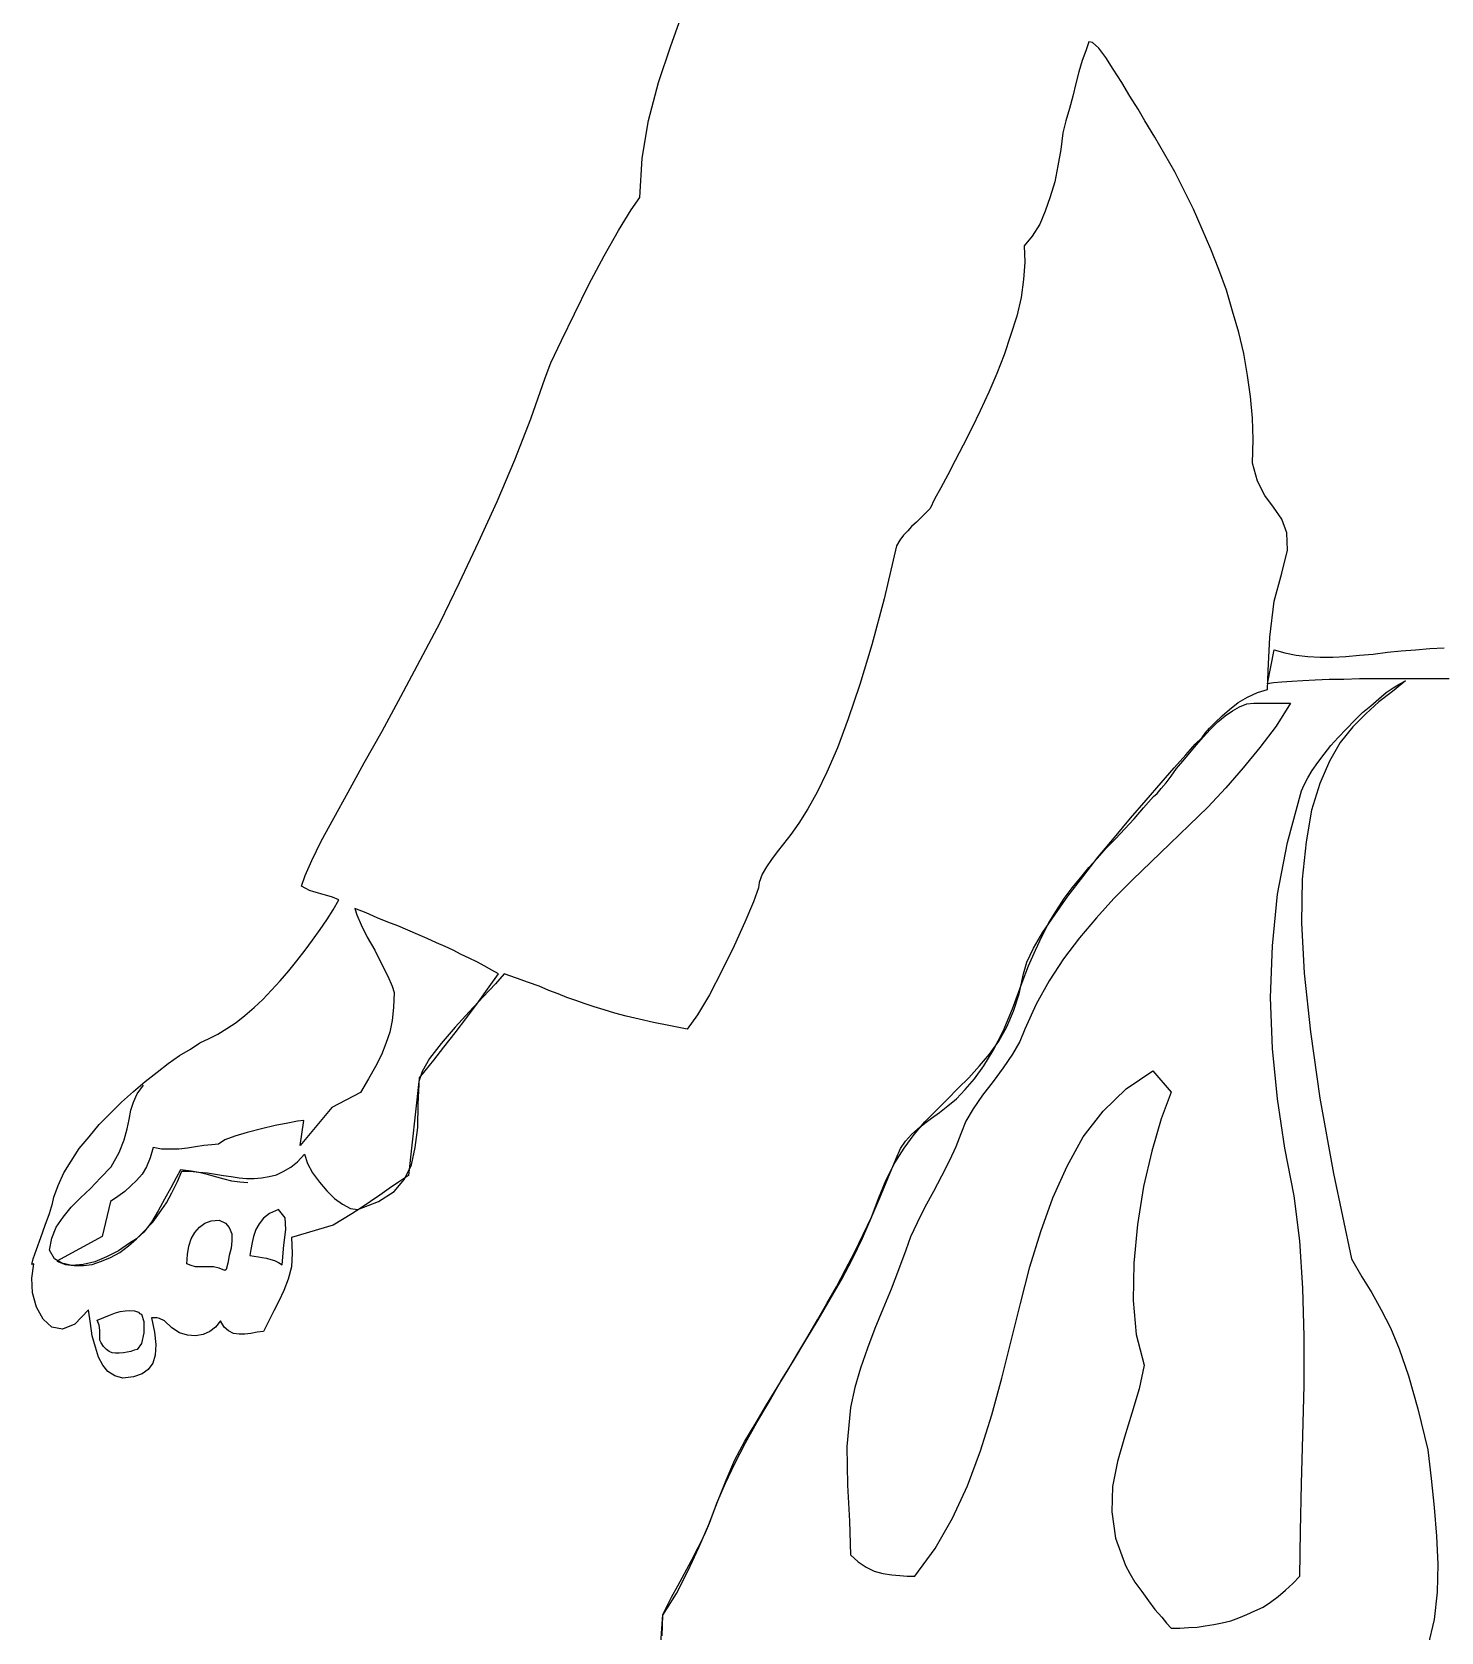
# Model space of a CAD drawing. Extents: x 14564 to 15453, y 74 to 1745.
# Drawn here: x 14563.9 to 14998.1, y 773.1 to 1266.1 of the extents above; entities that cross this region are included whole.
import ezdxf

# ---------------------------------------------------------------- set-up
doc = ezdxf.new("R2010")
doc.units = 0
doc.header["$LTSCALE"] = 1270
doc.header["$MEASUREMENT"] = 0
doc.layers.get('0').update_dxf_attribs({"linetype": 'CONTINUOUS'})

msp = doc.modelspace()

# ---------------------------------------------------------------- linework, layer by layer
at = {"linetype": 'CONTINUOUS'}
for p, q in [((14760.73, 1261.92), (14764.75, 1273.03)), ((14889.55, 1263.07), (14888.59, 1260.38)), ((14890.7, 1262.88), (14889.55, 1263.07)), ((14892.62, 1261.15), (14890.7, 1262.88)), ((14756.89, 1250.6), (14760.73, 1261.92)), ((14887.45, 1257.32), (14886.48, 1253.86)), ((14888.59, 1260.38), (14887.45, 1257.32)), ((14894.73, 1258.28), (14892.62, 1261.15)), ((14897.03, 1254.63), (14894.73, 1258.28)), ((14886.48, 1253.86), (14885.52, 1250.23)), ((14899.72, 1250.6), (14897.03, 1254.63)), ((14753.83, 1238.91), (14756.89, 1250.6)), ((14885.52, 1250.23), (14884.57, 1246.39)), ((14902.2, 1246.39), (14899.72, 1250.6)), ((14883.61, 1242.55), (14882.46, 1238.72)), ((14884.57, 1246.39), (14883.61, 1242.55)), ((14904.69, 1242.36), (14902.2, 1246.39)), ((14751.91, 1227.22), (14753.83, 1238.91)), ((14882.46, 1238.72), (14881.5, 1235.08)), ((14906.81, 1238.72), (14904.69, 1242.36)), ((14909.87, 1233.73), (14906.81, 1238.72)), ((14881.5, 1235.08), (14880.93, 1229.9)), ((14912.94, 1228.37), (14909.87, 1233.73)), ((14880.93, 1229.9), (14879.97, 1224.91)), ((14916.01, 1223), (14912.94, 1228.37)), ((14751.14, 1215.14), (14751.91, 1227.22)), ((14879.97, 1224.91), (14879.01, 1219.94)), ((14918.89, 1217.25), (14916.01, 1223)), ((14879.01, 1219.94), (14877.67, 1215.33)), ((14748.46, 1211.3), (14751.14, 1215.14)), ((14877.67, 1215.33), (14876.13, 1210.93)), ((14921.76, 1211.5), (14918.89, 1217.25)), ((14744.63, 1204.98), (14748.46, 1211.3)), ((14876.13, 1210.93), (14874.41, 1206.9)), ((14924.45, 1205.37), (14921.76, 1211.5)), ((14740.22, 1197.12), (14744.63, 1204.98)), ((14872.11, 1203.26), (14869.61, 1200.19)), ((14874.41, 1206.9), (14872.11, 1203.26)), ((14927.12, 1199.23), (14924.45, 1205.37)), ((14869.61, 1200.19), (14869.81, 1195.21)), ((14929.62, 1192.9), (14927.12, 1199.23)), ((14735.42, 1188.3), (14740.22, 1197.12)), ((14869.81, 1195.21), (14869.42, 1189.83)), ((14731.02, 1179.29), (14735.42, 1188.3)), ((14869.42, 1189.83), (14868.66, 1184.28)), ((14931.92, 1186.57), (14929.62, 1192.9)), ((14868.66, 1184.28), (14867.31, 1178.52)), ((14933.84, 1180.06), (14931.92, 1186.57)), ((14727, 1171.05), (14731.02, 1179.29)), ((14867.31, 1178.52), (14865.4, 1172.59)), ((14935.75, 1173.55), (14933.84, 1180.06)), ((14937.29, 1167.03), (14935.75, 1173.55)), ((14723.74, 1164.15), (14727, 1171.05)), ((14865.4, 1172.59), (14863.48, 1166.64)), ((14722.02, 1159.55), (14723.74, 1164.15)), ((14863.48, 1166.64), (14861.18, 1160.89)), ((14938.44, 1160.31), (14937.29, 1167.03)), ((14717.6, 1146.9), (14722.02, 1159.55)), ((14861.18, 1160.89), (14858.69, 1155.14)), ((14939.4, 1153.79), (14938.44, 1160.31)), ((14858.69, 1155.14), (14856, 1149.39)), ((14939.97, 1147.09), (14939.4, 1153.79)), ((14856, 1149.39), (14853.51, 1144.02)), ((14712.62, 1134.26), (14717.6, 1146.9)), ((14853.51, 1144.02), (14850.83, 1138.84)), ((14940.16, 1140.57), (14939.97, 1147.09)), ((14939.97, 1133.29), (14940.16, 1140.57)), ((14707.25, 1121.41), (14712.62, 1134.26)), ((14848.34, 1134.06), (14846.04, 1129.66)), ((14850.83, 1138.84), (14848.34, 1134.06)), ((14846.04, 1129.66), (14843.92, 1125.63)), ((14941.5, 1127.74), (14939.97, 1133.29)), ((14843.92, 1125.63), (14842.01, 1122.18)), ((14943.8, 1123.33), (14941.5, 1127.74)), ((14701.5, 1108.95), (14707.25, 1121.41)), ((14840.67, 1119.3), (14839.13, 1117.77)), ((14842.01, 1122.18), (14840.67, 1119.3)), ((14946.49, 1119.68), (14943.8, 1123.33)), ((14948.98, 1116.05), (14946.49, 1119.68)), ((14836.45, 1115.09), (14834.92, 1113.74)), ((14837.79, 1116.42), (14836.45, 1115.09)), ((14839.13, 1117.77), (14837.79, 1116.42)), ((14950.51, 1111.83), (14948.98, 1116.05)), ((14831.27, 1109.53), (14830.31, 1107.8)), ((14832.43, 1111.06), (14831.27, 1109.53)), ((14833.77, 1112.4), (14832.43, 1111.06)), ((14834.92, 1113.74), (14833.77, 1112.4)), ((14950.71, 1106.46), (14950.51, 1111.83)), ((14695.56, 1096.49), (14701.5, 1108.95)), ((14830.31, 1107.8), (14826.48, 1091.5)), ((14948.98, 1099.36), (14950.71, 1106.46)), ((14689.61, 1084.22), (14695.56, 1096.49)), ((14946.68, 1090.73), (14948.98, 1099.36)), ((14826.48, 1091.5), (14822.65, 1077.32)), ((14945.34, 1079.62), (14946.68, 1090.73)), ((14683.48, 1072.53), (14689.61, 1084.22)), ((14822.65, 1077.32), (14819.01, 1065.05)), ((14944.57, 1065.24), (14946.68, 1075.78)), ((14944.76, 1069.27), (14945.34, 1079.62)), ((14946.68, 1075.78), (14949.94, 1074.82)), ((14949.94, 1074.82), (14953.39, 1074.06)), ((14977.16, 1074.45), (14981.57, 1075.02)), ((14981.57, 1075.02), (14985.79, 1075.4)), ((14985.79, 1075.4), (14990.19, 1075.78)), ((14990.19, 1075.78), (14994.61, 1076.17)), ((14994.61, 1076.17), (14999.01, 1076.36)), ((14677.54, 1061.41), (14683.48, 1072.53)), ((14953.39, 1074.06), (14957.03, 1073.68)), ((14957.03, 1073.68), (14960.87, 1073.49)), ((14960.87, 1073.49), (14964.7, 1073.49)), ((14964.7, 1073.49), (14968.72, 1073.68)), ((14968.72, 1073.68), (14972.94, 1074.06)), ((14972.94, 1074.06), (14977.16, 1074.45)), ((14819.01, 1065.05), (14815.36, 1054.51)), ((14944.57, 1063.51), (14944.76, 1069.27)), ((14946.49, 1065.63), (14944.57, 1065.24)), ((14948.98, 1065.82), (14946.49, 1065.63)), ((14952.05, 1066.01), (14948.98, 1065.82)), ((14955.5, 1066.2), (14952.05, 1066.01)), ((14959.33, 1066.39), (14955.5, 1066.2)), ((14963.55, 1066.58), (14959.33, 1066.39)), ((14968.15, 1066.58), (14963.55, 1066.58)), ((14972.94, 1066.77), (14968.15, 1066.58)), ((14978.12, 1066.77), (14972.94, 1066.77)), ((14983.49, 1066.77), (14978.12, 1066.77)), ((14987.13, 1066.2), (14983.1, 1062.94)), ((14983.3, 1064.09), (14985.4, 1065.24)), ((14989.05, 1066.77), (14983.49, 1066.77)), ((14985.4, 1065.24), (14987.13, 1066.2)), ((14994.8, 1066.77), (14989.05, 1066.77)), ((15000.54, 1066.77), (14994.8, 1066.77)), ((14671.79, 1050.67), (14677.54, 1061.41)), ((14935.56, 1059.49), (14938.44, 1061.21)), ((14938.44, 1061.21), (14941.5, 1062.56)), ((14941.5, 1062.56), (14944.57, 1063.51)), ((14976.4, 1058.53), (14978.89, 1060.64)), ((14983.1, 1062.94), (14978.89, 1059.68)), ((14978.89, 1060.64), (14981.19, 1062.56)), ((14981.19, 1062.56), (14983.3, 1064.09)), ((14928.47, 1053.36), (14930.58, 1055.46)), ((14929.24, 1053.55), (14931.54, 1055.46)), ((14930.58, 1055.46), (14932.88, 1057.38)), ((14931.54, 1055.46), (14933.84, 1057)), ((14932.88, 1057.38), (14935.56, 1059.49)), ((14933.84, 1057), (14935.94, 1058.15)), ((14935.94, 1058.15), (14938.24, 1059.11)), ((14938.24, 1059.11), (14940.36, 1059.3)), ((14940.36, 1059.3), (14951.67, 1059.3)), ((14951.67, 1059.3), (14947.25, 1052.21)), ((14974.86, 1056.04), (14970.84, 1052.02)), ((14971.41, 1053.93), (14973.9, 1056.42)), ((14973.9, 1056.42), (14976.4, 1058.53)), ((14978.89, 1059.68), (14974.86, 1056.04)), ((14666.23, 1040.9), (14671.79, 1050.67)), ((14815.36, 1054.51), (14812.1, 1045.5)), ((14924.82, 1048.95), (14926.94, 1051.25)), ((14925.4, 1050.1), (14926.75, 1051.63)), ((14926.75, 1051.63), (14928.47, 1053.36)), ((14926.94, 1051.25), (14929.24, 1053.55)), ((14947.25, 1052.21), (14942.27, 1045.69)), ((14966.42, 1048.76), (14968.92, 1051.44)), ((14970.84, 1052.02), (14967, 1047.22)), ((14968.92, 1051.44), (14971.41, 1053.93)), ((14812.1, 1045.5), (14808.84, 1038.02)), ((14919.46, 1043.39), (14922.33, 1046.64)), ((14920.61, 1043.96), (14922.72, 1046.46)), ((14922.33, 1046.64), (14924.45, 1048.76)), ((14922.72, 1046.46), (14924.82, 1048.95)), ((14924.45, 1048.76), (14925.4, 1050.1)), ((14942.27, 1045.69), (14937.1, 1039.36)), ((14962.02, 1043.58), (14964.13, 1046.26)), ((14967, 1047.22), (14963.74, 1041.47)), ((14964.13, 1046.26), (14966.42, 1048.76)), ((14661.25, 1031.89), (14666.23, 1040.9)), ((14915.81, 1039.36), (14919.46, 1043.39)), ((14916.58, 1039.17), (14918.5, 1041.47)), ((14918.5, 1041.47), (14920.61, 1043.96)), ((14958.37, 1038.6), (14960.1, 1041.08)), ((14960.1, 1041.08), (14962.02, 1043.58)), ((14963.74, 1041.47), (14960.67, 1034.57)), ((14808.84, 1038.02), (14805.78, 1031.89)), ((14911.79, 1034.76), (14915.81, 1039.36)), ((14913.33, 1034.76), (14914.86, 1036.87)), ((14914.86, 1036.87), (14916.58, 1039.17)), ((14937.1, 1039.36), (14931.73, 1033.22)), ((14955.88, 1034.19), (14957.03, 1036.29)), ((14957.03, 1036.29), (14958.37, 1038.6)), ((14656.83, 1023.83), (14661.25, 1031.89)), ((14805.78, 1031.89), (14802.91, 1026.71)), ((14906.42, 1027.09), (14909.49, 1030.55)), ((14907.19, 1029.39), (14911.79, 1034.76)), ((14909.49, 1030.55), (14910.64, 1031.5)), ((14910.64, 1031.5), (14911.79, 1033.04)), ((14911.79, 1033.04), (14913.33, 1034.76)), ((14931.73, 1033.22), (14926.17, 1027.29)), ((14950.71, 1016.35), (14955.11, 1032.27)), ((14955.11, 1032.27), (14955.88, 1034.19)), ((14960.67, 1034.57), (14958.18, 1026.33)), ((14802.91, 1026.71), (14800.22, 1022.3)), ((14902.4, 1023.83), (14907.19, 1029.39)), ((14903.55, 1023.64), (14906.42, 1027.09)), ((14926.17, 1027.29), (14920.42, 1021.73)), ((14958.18, 1026.33), (14956.46, 1016.55)), ((14653, 1016.74), (14656.83, 1023.83)), ((14800.22, 1022.3), (14797.73, 1018.85)), ((14897.41, 1017.89), (14902.4, 1023.83)), ((14900.67, 1020.57), (14903.55, 1023.64)), ((14920.42, 1021.73), (14914.47, 1015.98)), ((14650.13, 1010.8), (14653, 1016.74)), ((14795.43, 1015.98), (14793.51, 1013.48)), ((14797.73, 1018.85), (14795.43, 1015.98)), ((14892.43, 1011.95), (14897.41, 1017.89)), ((14894.92, 1014.63), (14897.8, 1017.51)), ((14897.8, 1017.51), (14900.67, 1020.57)), ((14914.47, 1015.98), (14908.72, 1010.42)), ((14947.64, 1000.44), (14950.71, 1016.35)), ((14956.46, 1016.55), (14955.31, 1005.05)), ((14648.01, 1006.2), (14650.13, 1010.8)), ((14791.79, 1011.18), (14790.25, 1008.88)), ((14793.51, 1013.48), (14791.79, 1011.18)), ((14887.64, 1005.82), (14892.43, 1011.95)), ((14889.55, 1008.69), (14892.24, 1011.56)), ((14892.24, 1011.56), (14894.92, 1014.63)), ((14646.87, 1002.94), (14648.01, 1006.2)), ((14788.91, 1006.58), (14787.95, 1004.09)), ((14790.25, 1008.88), (14788.91, 1006.58)), ((14883.03, 999.87), (14887.64, 1005.82)), ((14887.06, 1005.62), (14889.55, 1008.69)), ((14908.72, 1010.42), (14902.97, 1004.86)), ((14648.21, 1002.17), (14646.87, 1002.94)), ((14649.36, 1001.6), (14648.21, 1002.17)), ((14650.7, 1001.21), (14649.36, 1001.6)), ((14651.85, 1000.83), (14650.7, 1001.21)), ((14787.76, 1002.36), (14786.23, 998.14)), ((14787.95, 1004.09), (14787.76, 1002.36)), ((14881.89, 999.1), (14884.38, 1002.36)), ((14884.38, 1002.36), (14887.06, 1005.62)), ((14902.97, 1004.86), (14897.22, 999.1)), ((14955.31, 1005.05), (14955.11, 991.63)), ((14653.2, 1000.44), (14651.85, 1000.83)), ((14654.73, 1000.07), (14653.2, 1000.44)), ((14656.45, 999.49), (14654.73, 1000.07)), ((14658.37, 998.72), (14656.45, 999.49)), ((14656.64, 995.65), (14658.37, 998.72)), ((14666.81, 994.69), (14663.35, 996.04)), ((14663.35, 996.04), (14663.92, 994.12)), ((14786.23, 998.14), (14783.54, 991.82)), ((14879.01, 994.12), (14883.03, 999.87)), ((14879.59, 995.46), (14881.89, 999.1)), ((14897.22, 999.1), (14891.85, 993.16)), ((14946.11, 984.53), (14947.64, 1000.44)), ((14652.62, 989.52), (14654.73, 992.59)), ((14654.73, 992.59), (14656.64, 995.65)), ((14663.92, 994.12), (14665.27, 991.05)), ((14665.27, 991.05), (14667.18, 987.22)), ((14670.25, 993.16), (14666.81, 994.69)), ((14673.51, 991.82), (14670.25, 993.16)), ((14676.58, 990.67), (14673.51, 991.82)), ((14783.54, 991.82), (14780.28, 984.53)), ((14875.17, 987.6), (14877.29, 991.82)), ((14875.37, 988.75), (14879.01, 994.12)), ((14877.29, 991.82), (14879.59, 995.46)), ((14891.85, 993.16), (14886.68, 987.03)), ((14955.11, 991.63), (14955.88, 976.1)), ((14648.01, 983.19), (14650.32, 986.26)), ((14650.32, 986.26), (14652.62, 989.52)), ((14667.18, 987.22), (14669.49, 983.19)), ((14679.65, 989.33), (14676.58, 990.67)), ((14682.72, 987.99), (14679.65, 989.33)), ((14685.59, 986.83), (14682.72, 987.99)), ((14688.47, 985.49), (14685.59, 986.83)), ((14872.5, 983.77), (14875.37, 988.75)), ((14873.07, 983.19), (14875.17, 987.6)), ((14886.68, 987.03), (14881.69, 980.51)), ((14645.52, 979.93), (14648.01, 983.19)), ((14669.49, 983.19), (14671.6, 978.97)), ((14691.15, 984.34), (14688.47, 985.49)), ((14693.64, 983.19), (14691.15, 984.34)), ((14696.13, 981.85), (14693.64, 983.19)), ((14698.63, 980.7), (14696.13, 981.85)), ((14780.28, 984.53), (14776.45, 976.87)), ((14870.38, 979.55), (14872.5, 983.77)), ((14870.96, 978.4), (14873.07, 983.19)), ((14945.53, 968.62), (14946.11, 984.53)), ((14640.35, 973.8), (14643.03, 976.87)), ((14643.03, 976.87), (14645.52, 979.93)), ((14671.6, 978.97), (14673.51, 975.14)), ((14701.12, 979.55), (14698.63, 980.7)), ((14703.23, 978.4), (14701.12, 979.55)), ((14705.52, 977.06), (14703.23, 978.4)), ((14707.64, 975.91), (14705.52, 977.06)), ((14776.45, 976.87), (14772.62, 969.39)), ((14869.04, 973.22), (14870.96, 978.4)), ((14869.42, 975.91), (14870.38, 979.55)), ((14881.69, 980.51), (14877.29, 973.8)), ((14637.66, 970.92), (14640.35, 973.8)), ((14673.51, 975.14), (14674.86, 972.08)), ((14674.86, 972.08), (14675.43, 970.16)), ((14701.5, 967.28), (14704.76, 971.88)), ((14706.68, 972.84), (14702.85, 968.82)), ((14704.76, 971.88), (14707.64, 975.91)), ((14709.36, 975.91), (14706.68, 972.84)), ((14713.2, 974.57), (14709.36, 975.91)), ((14716.84, 973.22), (14713.2, 974.57)), ((14720.1, 972.08), (14716.84, 973.22)), ((14723.16, 970.73), (14720.1, 972.08)), ((14865.98, 965.17), (14869.04, 973.22)), ((14868.08, 969.78), (14869.42, 975.91)), ((14877.29, 973.8), (14873.26, 966.52)), ((14955.88, 976.1), (14957.8, 958.08)), ((14632.3, 965.56), (14634.98, 968.05)), ((14634.98, 968.05), (14637.66, 970.92)), ((14675.43, 970.16), (14675.24, 965.56)), ((14697.86, 962.49), (14701.5, 967.28)), ((14702.85, 968.82), (14698.63, 964.22)), ((14726.04, 969.78), (14723.16, 970.73)), ((14728.72, 968.62), (14726.04, 969.78)), ((14731.4, 967.66), (14728.72, 968.62)), ((14734.28, 966.71), (14731.4, 967.66)), ((14737.15, 965.75), (14734.28, 966.71)), ((14772.62, 969.39), (14768.97, 963.26)), ((14866.35, 964.4), (14868.08, 969.78)), ((14873.26, 966.52), (14869.81, 958.84)), ((14946.11, 952.91), (14945.53, 968.62)), ((14626.74, 960.96), (14629.42, 963.06)), ((14629.42, 963.06), (14632.3, 965.56)), ((14674.86, 961.53), (14674.09, 957.89)), ((14675.24, 965.56), (14674.86, 961.53)), ((14698.63, 964.22), (14694.22, 959.43)), ((14694.22, 957.7), (14697.86, 962.49)), ((14740.22, 964.79), (14737.15, 965.75)), ((14743.48, 963.83), (14740.22, 964.79)), ((14746.93, 962.87), (14743.48, 963.83)), ((14750.96, 961.91), (14746.93, 962.87)), ((14755.36, 960.96), (14750.96, 961.91)), ((14768.97, 963.26), (14765.71, 958.84)), ((14863.09, 958.27), (14865.98, 965.17)), ((14864.25, 959.61), (14866.35, 964.4)), ((14618.49, 955.97), (14621.18, 957.31)), ((14621.18, 957.31), (14623.86, 959.04)), ((14623.86, 959.04), (14626.74, 960.96)), ((14674.09, 957.89), (14672.94, 954.44)), ((14694.22, 959.43), (14690, 954.44)), ((14690.77, 953.29), (14694.22, 957.7)), ((14760.15, 960), (14755.36, 960.96)), ((14765.71, 958.84), (14760.15, 960)), ((14860.03, 952.33), (14863.09, 958.27)), ((14861.76, 955.21), (14864.25, 959.61)), ((14869.81, 958.84), (14868.28, 955.01)), ((14957.8, 958.08), (14960.67, 937.57)), ((14609.3, 950.79), (14612.74, 952.71)), ((14612.74, 952.71), (14615.62, 954.63)), ((14615.62, 954.63), (14618.49, 955.97)), ((14672.94, 954.44), (14671.6, 950.99)), ((14690, 954.44), (14686.35, 949.84)), ((14687.7, 949.26), (14690.77, 953.29)), ((14857.16, 947.54), (14860.03, 952.33)), ((14858.88, 951.18), (14861.76, 955.21)), ((14868.28, 955.01), (14865.98, 951.18)), ((14947.64, 937.37), (14946.11, 952.91)), ((14602.39, 945.62), (14605.84, 948.3)), ((14605.84, 948.3), (14609.3, 950.79)), ((14669.68, 947.35), (14667.57, 943.51)), ((14671.6, 950.99), (14669.68, 947.35)), ((14686.35, 949.84), (14684.06, 945.82)), ((14685.02, 946), (14687.7, 949.26)), ((14852.56, 943.89), (14855.81, 947.54)), ((14854.28, 943.51), (14857.16, 947.54)), ((14855.81, 947.54), (14858.88, 951.18)), ((14863.09, 946.96), (14860.03, 942.74)), ((14865.98, 951.18), (14863.09, 946.96)), ((14595.11, 939.67), (14598.75, 942.74)), ((14598.75, 942.74), (14602.39, 945.62)), ((14667.57, 943.51), (14665.08, 939.3)), ((14683.1, 942.74), (14679.84, 913.8)), ((14682.91, 935.84), (14683.29, 943.89)), ((14684.06, 945.82), (14683.1, 942.74)), ((14683.29, 943.89), (14685.02, 946)), ((14849.3, 940.63), (14852.56, 943.89)), ((14851.4, 940.25), (14854.28, 943.51)), ((14860.03, 942.74), (14856.77, 938.53)), ((14901.06, 940.44), (14909.3, 946)), ((14909.3, 946), (14914.86, 939.49)), ((14591.46, 936.41), (14595.11, 939.67)), ((14595.11, 936.41), (14596.26, 938.91)), ((14596.26, 938.91), (14598.18, 941.59)), ((14665.08, 939.3), (14656.26, 934.69)), ((14842.39, 933.74), (14845.85, 937.18)), ((14845.85, 937.18), (14849.3, 940.63)), ((14846.04, 935.27), (14848.72, 937.37)), ((14848.72, 937.37), (14851.4, 940.25)), ((14856.77, 938.53), (14853.9, 934.31)), ((14893.96, 933.54), (14901.06, 940.44)), ((14914.86, 939.49), (14911.79, 931.24)), ((14949.94, 922.23), (14947.64, 937.37)), ((14960.67, 937.57), (14964.89, 914.37)), ((14584.57, 929.52), (14588.01, 932.97)), ((14588.01, 932.97), (14591.46, 936.41)), ((14593.76, 931.05), (14594.34, 933.93)), ((14594.34, 933.93), (14595.11, 936.41)), ((14656.26, 934.69), (14646.48, 923)), ((14682.72, 928.56), (14682.91, 935.84)), ((14838.95, 930.28), (14842.39, 933.74)), ((14841.05, 931.44), (14843.55, 933.16)), ((14843.55, 933.16), (14846.04, 935.27)), ((14853.9, 934.31), (14851.6, 930.48)), ((14887.83, 925.68), (14893.96, 933.54)), ((14581.5, 925.68), (14584.57, 929.52)), ((14592.23, 924.72), (14593.19, 928.18)), ((14593.19, 928.18), (14593.76, 931.05)), ((14630.19, 927.02), (14626.35, 925.88)), ((14634.6, 928.18), (14630.19, 927.02)), ((14638.82, 929.13), (14634.6, 928.18)), ((14642.65, 929.9), (14638.82, 929.13)), ((14645.72, 930.48), (14642.65, 929.9)), ((14647.64, 930.67), (14645.72, 930.48)), ((14646.48, 923), (14647.64, 930.67)), ((14681.95, 922.42), (14682.72, 928.56)), ((14834.92, 926.45), (14836.83, 928.18)), ((14835.69, 926.45), (14838.95, 930.28)), ((14836.83, 928.18), (14838.95, 929.9)), ((14838.95, 929.9), (14841.05, 931.44)), ((14851.6, 930.48), (14850.07, 926.65)), ((14911.79, 931.24), (14908.91, 921.27)), ((14575.94, 918.2), (14578.43, 922.04)), ((14578.43, 922.04), (14581.5, 925.68)), ((14590.7, 920.89), (14592.23, 924.72)), ((14601.24, 922.42), (14600.28, 919.17)), ((14603.74, 921.85), (14601.24, 922.42)), ((14611.79, 922.23), (14609.1, 921.85)), ((14614.28, 922.62), (14611.79, 922.23)), ((14616.77, 923), (14614.28, 922.62)), ((14619.26, 923.19), (14616.77, 923)), ((14621.37, 923.39), (14619.26, 923.19)), ((14623.29, 924.72), (14621.37, 923.39)), ((14626.35, 925.88), (14623.29, 924.72)), ((14680.8, 917.06), (14681.95, 922.42)), ((14829.74, 917.63), (14832.62, 922.23)), ((14830.13, 918.97), (14831.47, 922.04)), ((14831.47, 922.04), (14833, 924.34)), ((14832.62, 922.23), (14835.69, 926.45)), ((14833, 924.34), (14834.92, 926.45)), ((14848.53, 922.62), (14846.61, 918.4)), ((14850.07, 926.65), (14848.53, 922.62)), ((14882.85, 916.67), (14887.83, 925.68)), ((14952.81, 907.47), (14949.94, 922.23)), ((14573.63, 914.57), (14575.94, 918.2)), ((14588.21, 916.48), (14590.7, 920.89)), ((14600.28, 919.17), (14599.13, 916.48)), ((14606.41, 921.85), (14603.74, 921.85)), ((14609.1, 921.85), (14606.41, 921.85)), ((14643.61, 916.29), (14645.72, 918.01)), ((14645.72, 918.01), (14647.83, 920.32)), ((14647.83, 920.32), (14648.78, 917.44)), ((14648.78, 917.44), (14650.32, 914.57)), ((14678.69, 912.65), (14680.8, 917.06)), ((14827.06, 912.45), (14829.74, 917.63)), ((14827.64, 912.84), (14830.13, 918.97)), ((14846.61, 918.4), (14844.12, 913.61)), ((14908.91, 921.27), (14906.42, 910.35)), ((14571.91, 910.73), (14573.63, 914.57)), ((14581.88, 909.77), (14584.95, 913.03)), ((14584.95, 913.03), (14588.21, 916.48)), ((14596.06, 912.27), (14594.34, 910.54)), ((14597.79, 914.18), (14596.06, 912.27)), ((14599.13, 916.48), (14597.79, 914.18)), ((14608.34, 913.03), (14606.61, 909.96)), ((14609.67, 915.52), (14608.34, 913.03)), ((14608.72, 911.88), (14610.06, 915.14)), ((14612.93, 915.14), (14609.67, 915.52)), ((14610.06, 915.14), (14612.74, 915.14)), ((14612.74, 915.14), (14615.23, 914.76)), ((14615.81, 914.57), (14612.93, 915.14)), ((14615.23, 914.76), (14617.92, 914.57)), ((14618.3, 913.99), (14615.81, 914.57)), ((14617.92, 914.57), (14620.41, 914.18)), ((14620.79, 913.22), (14618.3, 913.99)), ((14620.41, 914.18), (14622.91, 913.8)), ((14623.1, 912.65), (14620.79, 913.22)), ((14622.91, 913.8), (14625.21, 913.41)), ((14625.4, 912.07), (14623.1, 912.65)), ((14625.21, 913.41), (14627.7, 913.03)), ((14627.7, 913.03), (14630, 912.84)), ((14630, 912.84), (14632.3, 912.84)), ((14632.3, 912.84), (14634.6, 913.03)), ((14634.6, 913.03), (14636.9, 913.41)), ((14636.9, 913.41), (14639.2, 913.99)), ((14639.2, 913.99), (14641.31, 914.95)), ((14641.31, 914.95), (14643.61, 916.29)), ((14650.32, 914.57), (14652.43, 911.69)), ((14675.43, 908.81), (14678.69, 912.65)), ((14679.84, 913.8), (14676.77, 911.69)), ((14824.75, 906.71), (14827.06, 912.45)), ((14825.14, 906.89), (14827.64, 912.84)), ((14844.12, 913.61), (14841.63, 908.81)), ((14878.43, 906.89), (14882.85, 916.67)), ((14964.89, 914.37), (14970.45, 888.11)), ((14570.57, 907.09), (14571.91, 910.73)), ((14578.81, 906.89), (14581.88, 909.77)), ((14590.32, 907.28), (14588.01, 905.75)), ((14592.43, 908.81), (14590.32, 907.28)), ((14594.34, 910.54), (14592.43, 908.81)), ((14606.61, 909.96), (14604.69, 906.51)), ((14605.27, 905.36), (14607, 908.43)), ((14607, 908.43), (14608.72, 911.88)), ((14627.89, 911.69), (14625.4, 912.07)), ((14630.38, 911.5), (14627.89, 911.69)), ((14652.43, 911.69), (14654.73, 909.01)), ((14654.73, 909.01), (14657.03, 906.71)), ((14671.02, 907.66), (14668.14, 905.75)), ((14670.64, 905.75), (14675.43, 908.81)), ((14673.9, 909.77), (14671.02, 907.66)), ((14676.77, 911.69), (14673.9, 909.77)), ((14841.63, 908.81), (14838.95, 904.02)), ((14906.42, 910.35), (14904.51, 898.66)), ((14954.54, 893.67), (14952.81, 907.47)), ((14569.23, 902.1), (14570.19, 905.17)), ((14570.19, 905.17), (14570.57, 907.09)), ((14573.45, 900.96), (14575.94, 904.02)), ((14575.94, 904.02), (14578.81, 906.89)), ((14588.01, 905.75), (14585.52, 895.01)), ((14602.78, 902.87), (14600.67, 899.42)), ((14601.05, 899.42), (14603.16, 902.29)), ((14604.69, 906.51), (14602.78, 902.87)), ((14603.16, 902.29), (14605.27, 905.36)), ((14639.78, 903.25), (14637.09, 902.1)), ((14641.88, 900.76), (14639.78, 903.25)), ((14657.03, 906.71), (14659.52, 904.98)), ((14659.52, 904.98), (14662.01, 903.63)), ((14662.01, 903.63), (14664.31, 903.25)), ((14665.27, 903.83), (14662.39, 901.91)), ((14664.31, 903.25), (14670.64, 905.75)), ((14668.14, 905.75), (14665.27, 903.83)), ((14822.46, 900.57), (14824.75, 906.71)), ((14822.65, 901.15), (14825.14, 906.89)), ((14838.95, 904.02), (14836.64, 899.23)), ((14874.79, 896.54), (14878.43, 906.89)), ((14566.54, 894.63), (14567.89, 898.46)), ((14567.89, 898.46), (14569.23, 902.1)), ((14570, 894.44), (14571.33, 897.89)), ((14571.33, 897.89), (14573.45, 900.96)), ((14600.67, 899.42), (14598.36, 896.35)), ((14598.56, 896.74), (14601.05, 899.42)), ((14614.09, 896.16), (14615.43, 897.89)), ((14615.43, 897.89), (14617.15, 899.03)), ((14617.15, 899.03), (14619.07, 899.8)), ((14619.07, 899.8), (14621.56, 900)), ((14621.56, 900), (14623.48, 899.03)), ((14623.48, 899.03), (14624.63, 897.7)), ((14624.63, 897.7), (14625.4, 895.78)), ((14633.83, 898.84), (14632.87, 897.12)), ((14635.17, 900.57), (14633.83, 898.84)), ((14637.09, 902.1), (14635.17, 900.57)), ((14642.08, 897.12), (14641.88, 900.76)), ((14656.64, 898.46), (14643.8, 894.63)), ((14659.52, 900.19), (14656.64, 898.46)), ((14662.39, 901.91), (14659.52, 900.19)), ((14819.78, 894.44), (14822.46, 900.57)), ((14819.96, 895.59), (14822.65, 901.15)), ((14836.64, 899.23), (14834.53, 894.82)), ((14904.51, 898.66), (14903.36, 886.77)), ((14565.2, 890.98), (14566.54, 894.63)), ((14569.23, 890.79), (14570, 894.44)), ((14585.52, 895.01), (14571.53, 887.34)), ((14593.96, 892.9), (14590.5, 890.6)), ((14593.57, 892.14), (14596.06, 894.24)), ((14596.06, 894.24), (14593.96, 892.9)), ((14596.06, 894.24), (14598.56, 896.74)), ((14598.36, 896.35), (14596.06, 894.24)), ((14612.17, 891.94), (14612.93, 894.24)), ((14612.93, 894.24), (14614.09, 896.16)), ((14625.4, 893.67), (14625.21, 891.37)), ((14625.4, 895.78), (14625.4, 893.67)), ((14631.73, 893.1), (14631.34, 890.98)), ((14632.1, 895.01), (14631.73, 893.1)), ((14632.87, 897.12), (14632.1, 895.01)), ((14641.5, 892.33), (14642.08, 897.12)), ((14643.8, 894.63), (14643.99, 889.84)), ((14816.7, 888.11), (14819.78, 894.44)), ((14817.28, 890.02), (14819.96, 895.59)), ((14834.53, 894.82), (14833.19, 890.79)), ((14871.34, 885.62), (14874.79, 896.54)), ((14955.5, 879.1), (14954.54, 893.67)), ((14563.86, 886.38), (14564.24, 888.11)), ((14564.24, 888.11), (14565.2, 890.98)), ((14570.76, 888.11), (14569.23, 890.79)), ((14573.06, 886.77), (14570.76, 888.11)), ((14586.87, 888.68), (14583.22, 887.15)), ((14585.33, 887.34), (14588.01, 888.49)), ((14590.5, 890.6), (14586.87, 888.68)), ((14588.01, 888.49), (14590.89, 890.02)), ((14590.89, 890.02), (14593.57, 892.14)), ((14611.6, 886.58), (14611.79, 889.45)), ((14611.79, 889.45), (14612.17, 891.94)), ((14624.63, 889.07), (14624.25, 886.77)), ((14625.21, 891.37), (14624.63, 889.07)), ((14631.34, 890.98), (14630.96, 889.07)), ((14630.96, 889.07), (14632.3, 888.88)), ((14632.3, 888.88), (14633.64, 888.68)), ((14633.64, 888.68), (14634.79, 888.49)), ((14634.79, 888.49), (14636.13, 888.3)), ((14636.13, 888.3), (14637.47, 887.92)), ((14637.47, 887.92), (14638.62, 887.54)), ((14638.62, 887.54), (14639.78, 886.96)), ((14640.92, 886.19), (14641.5, 892.33)), ((14643.99, 889.84), (14643.8, 885.62)), ((14813.45, 881.79), (14816.7, 888.11)), ((14814.6, 884.85), (14817.28, 890.02)), ((14833.19, 890.79), (14830.9, 884.66)), ((14970.45, 888.11), (14973.71, 882.55)), ((14564.44, 886.58), (14563.86, 886.38)), ((14563.86, 882.16), (14564.44, 886.58)), ((14571.53, 887.34), (14574.22, 886.38)), ((14576.13, 886), (14573.06, 886.77)), ((14574.22, 886.38), (14576.89, 886)), ((14579.58, 886.38), (14576.13, 886)), ((14576.89, 886), (14579.77, 886)), ((14583.22, 887.15), (14579.58, 886.38)), ((14579.77, 886), (14582.45, 886.38)), ((14582.45, 886.38), (14585.33, 887.34)), ((14612.93, 886), (14611.6, 886.58)), ((14614.28, 885.62), (14612.93, 886)), ((14615.62, 885.62), (14614.28, 885.62)), ((14616.96, 885.62), (14615.62, 885.62)), ((14618.49, 885.62), (14616.96, 885.62)), ((14619.84, 885.62), (14618.49, 885.62)), ((14621.56, 885.23), (14619.84, 885.62)), ((14623.29, 884.46), (14621.56, 885.23)), ((14623.67, 884.85), (14623.29, 884.46)), ((14624.25, 886.77), (14623.67, 884.85)), ((14639.78, 886.96), (14640.92, 886.19)), ((14643.8, 885.62), (14642.84, 881.79)), ((14811.73, 879.49), (14814.6, 884.85)), ((14830.9, 884.66), (14828.59, 878.72)), ((14868.47, 874.32), (14871.34, 885.62)), ((14903.36, 886.77), (14903.16, 875.28)), ((14973.71, 882.55), (14976.78, 877.57)), ((14564.05, 877.57), (14563.86, 882.16)), ((14641.5, 878.33), (14639.96, 875.08)), ((14642.84, 881.79), (14641.5, 878.33)), ((14808.84, 874.32), (14811.73, 879.49)), ((14809.8, 875.65), (14813.45, 881.79)), ((14828.59, 878.72), (14826.1, 872.59)), ((14955.88, 864.16), (14955.5, 879.1)), ((14565.2, 873.16), (14564.05, 877.57)), ((14567.31, 869.52), (14565.2, 873.16)), ((14639.96, 875.08), (14638.43, 872.02)), ((14805.97, 869.33), (14808.84, 874.32)), ((14806.17, 869.33), (14809.8, 875.65)), ((14865.59, 862.81), (14868.47, 874.32)), ((14903.16, 875.28), (14904.12, 864.73)), ((14976.78, 877.57), (14979.65, 872.39)), ((14570, 867.03), (14567.31, 869.52)), ((14577.09, 867.99), (14573.26, 866.46)), ((14581.31, 872.39), (14577.09, 867.99)), ((14581.88, 868.18), (14581.31, 872.39)), ((14582.45, 864.34), (14581.88, 868.18)), ((14583.99, 869.14), (14585.33, 869.72)), ((14584.57, 867.6), (14583.99, 869.14)), ((14585.33, 869.72), (14586.67, 870.29)), ((14586.67, 870.29), (14588.01, 870.86)), ((14588.01, 870.86), (14589.55, 871.44)), ((14589.55, 871.44), (14591.08, 871.82)), ((14591.08, 871.82), (14592.62, 872.02)), ((14592.62, 872.02), (14593.96, 872.21)), ((14593.96, 872.21), (14595.49, 872.02)), ((14595.49, 872.02), (14596.06, 871.82)), ((14596.06, 871.82), (14596.64, 871.63)), ((14596.64, 871.63), (14597.02, 871.25)), ((14597.02, 871.25), (14597.6, 871.06)), ((14597.6, 871.06), (14598.36, 868.76)), ((14598.36, 868.76), (14598.36, 865.3)), ((14600.67, 869.9), (14601.62, 865.5)), ((14601.82, 869.9), (14600.67, 869.9)), ((14602.39, 869.9), (14601.82, 869.9)), ((14603.16, 869.72), (14602.39, 869.9)), ((14604.69, 868.95), (14603.16, 869.72)), ((14607, 866.84), (14604.69, 868.95)), ((14621.95, 868.95), (14620.41, 867.03)), ((14623.1, 867.03), (14621.95, 868.95)), ((14636.71, 868.76), (14635.17, 865.69)), ((14638.43, 872.02), (14636.71, 868.76)), ((14802.33, 863), (14806.17, 869.33)), ((14802.91, 864.16), (14805.97, 869.33)), ((14826.1, 872.59), (14823.61, 866.65)), ((14979.65, 872.39), (14982.53, 866.84)), ((14573.26, 866.46), (14570, 867.03)), ((14583.41, 860.9), (14582.45, 864.34)), ((14584.75, 866.07), (14584.57, 867.6)), ((14584.75, 864.73), (14584.75, 866.07)), ((14584.75, 863), (14584.75, 864.73)), ((14585.14, 862.24), (14584.75, 863)), ((14598.36, 865.3), (14597.6, 862.04)), ((14601.62, 865.5), (14602.01, 861.67)), ((14609.3, 865.3), (14607, 866.84)), ((14611.79, 864.54), (14609.3, 865.3)), ((14614.28, 864.34), (14611.79, 864.54)), ((14616.58, 864.73), (14614.28, 864.34)), ((14618.69, 865.69), (14616.58, 864.73)), ((14620.41, 867.03), (14618.69, 865.69)), ((14624.44, 865.88), (14623.1, 867.03)), ((14625.97, 865.11), (14624.44, 865.88)), ((14627.7, 864.92), (14625.97, 865.11)), ((14629.42, 864.92), (14627.7, 864.92)), ((14631.34, 865.11), (14629.42, 864.92)), ((14633.26, 865.5), (14631.34, 865.11)), ((14635.17, 865.69), (14633.26, 865.5)), ((14798.49, 856.68), (14802.33, 863)), ((14799.84, 858.98), (14802.91, 864.16)), ((14823.61, 866.65), (14821.31, 860.51)), ((14904.12, 864.73), (14906.62, 855.34)), ((14955.88, 849.01), (14955.88, 864.16)), ((14982.53, 866.84), (14985.21, 860.32)), ((14584.37, 857.83), (14583.41, 860.9)), ((14585.91, 861.08), (14585.14, 862.24)), ((14586.87, 860.13), (14585.91, 861.08)), ((14587.63, 859.55), (14586.87, 860.13)), ((14588.59, 859.17), (14587.63, 859.55)), ((14589.55, 858.98), (14588.59, 859.17)), ((14590.7, 858.98), (14589.55, 858.98)), ((14592.04, 859.17), (14590.7, 858.98)), ((14593.19, 859.36), (14592.04, 859.17)), ((14594.34, 859.55), (14593.19, 859.36)), ((14595.3, 859.94), (14594.34, 859.55)), ((14596.26, 860.13), (14595.3, 859.94)), ((14597.6, 862.04), (14596.26, 860.13)), ((14601.82, 858.41), (14601.05, 855.91)), ((14602.01, 861.67), (14601.82, 858.41)), ((14796.77, 853.8), (14799.84, 858.98)), ((14821.31, 860.51), (14819.2, 854.38)), ((14862.72, 851.31), (14865.59, 862.81)), ((14985.21, 860.32), (14988.09, 852.08)), ((14585.71, 855.34), (14584.37, 857.83)), ((14587.24, 853.42), (14585.71, 855.34)), ((14589.36, 852.08), (14587.24, 853.42)), ((14599.71, 853.99), (14597.79, 852.65)), ((14601.05, 855.91), (14599.71, 853.99)), ((14793.51, 848.43), (14796.77, 853.8)), ((14794.66, 850.35), (14798.49, 856.68)), ((14819.2, 854.38), (14817.47, 848.43)), ((14906.62, 855.34), (14905.08, 848.05)), ((14591.85, 851.31), (14589.36, 852.08)), ((14595.11, 851.69), (14591.85, 851.31)), ((14597.79, 852.65), (14595.11, 851.69)), ((14790.25, 843.07), (14793.51, 848.43)), ((14791.02, 844.03), (14794.66, 850.35)), ((14817.47, 848.43), (14816.13, 842.3)), ((14859.65, 840), (14862.72, 851.31)), ((14905.08, 848.05), (14902.78, 840.57)), ((14955.5, 833.68), (14955.88, 849.01)), ((14988.09, 852.08), (14990.96, 841.91)), ((14787.18, 837.7), (14791.02, 844.03)), ((14787, 837.7), (14790.25, 843.07)), ((14816.13, 842.3), (14814.98, 830.22)), ((14856.2, 828.88), (14859.65, 840)), ((14902.78, 840.57), (14900.48, 833.1)), ((14990.96, 841.91), (14994.03, 829.26)), ((14783.54, 831.95), (14787, 837.7)), ((14783.74, 831.38), (14787.18, 837.7)), ((14955.11, 818.72), (14955.5, 833.68)), ((14780.48, 826.2), (14783.54, 831.95)), ((14780.48, 825.05), (14783.74, 831.38)), ((14814.98, 830.22), (14815.17, 818.34)), ((14852.17, 818.14), (14856.2, 828.88)), ((14900.48, 833.1), (14898.37, 825.62)), ((14994.03, 829.26), (14994.99, 820.44)), ((14777.6, 818.91), (14780.48, 825.05)), ((14777.79, 819.87), (14780.48, 826.2)), ((14898.37, 825.62), (14896.84, 817.95)), ((14774.92, 812.78), (14777.6, 818.91)), ((14775.11, 813.16), (14777.79, 819.87)), ((14954.73, 804.16), (14955.11, 818.72)), ((14994.99, 820.44), (14995.95, 811.44)), ((14815.17, 818.34), (14815.75, 807.22)), ((14847.57, 808.18), (14852.17, 818.14)), ((14896.84, 817.95), (14896.64, 810.09)), ((14772.43, 806.26), (14775.11, 813.16)), ((14772.62, 806.65), (14774.92, 812.78)), ((14896.64, 810.09), (14897.8, 802.04)), ((14995.95, 811.44), (14996.71, 802.62)), ((14769.36, 799.17), (14772.43, 806.26)), ((14771.08, 803), (14772.62, 806.65)), ((14815.75, 807.22), (14816.13, 796.87)), ((14842.2, 798.78), (14847.57, 808.18)), ((14954.54, 790.35), (14954.73, 804.16)), ((14766.1, 792.08), (14769.36, 799.17)), ((14767.06, 795.14), (14769.17, 799.17)), ((14769.17, 799.17), (14771.08, 803)), ((14835.88, 790.35), (14842.2, 798.78)), ((14897.8, 802.04), (14900.86, 793.61)), ((14996.71, 802.62), (14997.1, 793.99)), ((14764.95, 791.12), (14767.06, 795.14)), ((14816.13, 796.87), (14818.43, 794.76)), ((14818.43, 794.76), (14820.92, 793.04)), ((14997.1, 793.99), (14996.91, 785.36)), ((14762.45, 784.99), (14766.1, 792.08)), ((14762.84, 787.28), (14764.95, 791.12)), ((14820.92, 793.04), (14823.42, 791.88)), ((14823.42, 791.88), (14826.1, 791.12)), ((14826.1, 791.12), (14828.78, 790.73)), ((14828.78, 790.73), (14831.27, 790.54)), ((14831.27, 790.54), (14833.57, 790.35)), ((14833.57, 790.35), (14835.88, 790.35)), ((14900.86, 793.61), (14902.2, 791.12)), ((14902.2, 791.12), (14903.74, 788.43)), ((14952.43, 788.05), (14954.54, 790.35)), ((14758.24, 778.27), (14762.45, 784.99)), ((14760.92, 783.83), (14762.84, 787.28)), ((14903.74, 788.43), (14905.85, 785.56)), ((14905.85, 785.56), (14907.95, 782.68)), ((14945.53, 782.3), (14947.83, 784.02)), ((14947.83, 784.02), (14950.13, 785.94)), ((14950.13, 785.94), (14952.43, 788.05)), ((14996.91, 785.36), (14995.95, 776.93)), ((14758.24, 778.47), (14759.39, 780.77)), ((14759.39, 780.77), (14760.92, 783.83)), ((14907.95, 782.68), (14909.87, 780)), ((14909.87, 780), (14911.98, 777.7)), ((14938.24, 778.47), (14940.74, 779.61)), ((14940.74, 779.61), (14943.23, 780.77)), ((14943.23, 780.77), (14945.53, 782.3)), ((14756.51, 752.97), (14758.24, 778.47)), ((14758.05, 771.95), (14758.24, 778.27)), ((14911.98, 777.7), (14913.51, 775.78)), ((14913.51, 775.78), (14914.86, 774.25)), ((14914.86, 774.25), (14917.54, 774.25)), ((14917.54, 774.25), (14920.23, 774.44)), ((14920.23, 774.44), (14922.91, 774.63)), ((14922.91, 774.63), (14925.4, 775.01)), ((14925.4, 775.01), (14928.08, 775.4)), ((14928.08, 775.4), (14930.58, 775.97)), ((14930.58, 775.97), (14933.26, 776.54)), ((14933.26, 776.54), (14935.75, 777.51)), ((14935.75, 777.51), (14938.24, 778.47)), ((14995.95, 776.93), (14994.03, 768.69))]:
    msp.add_line(p, q, dxfattribs=at)

doc.saveas('drawing.dxf')
